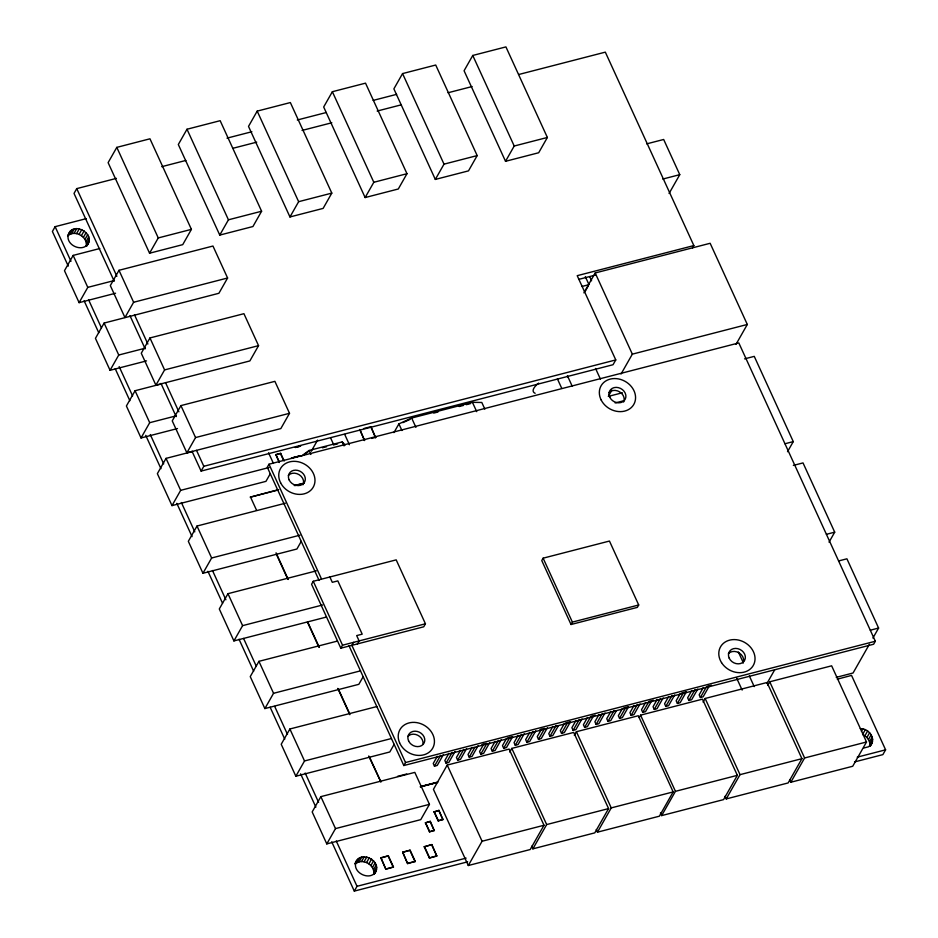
<?xml version="1.0" encoding="UTF-8"?>
<svg xmlns="http://www.w3.org/2000/svg" width="938" height="938" viewBox="0 0 938 938"><rect width="100%" height="100%" fill="white"/><g stroke="black" fill="none" stroke-linecap="round" stroke-linejoin="round"><path stroke-width="1.41" d="M67.595 235.919C74.688 229.282 88.055 236.739 86.249 246.248C97.833 234.77 72.836 220.008 68.204 234.969C65.66 246.424 85.464 253.553 88.969 241.453M357.8 859.302L355.08 864.097C362.185 857.461 375.54 864.918 373.734 874.427C385.237 862.526 360.098 848.257 355.103 863.464M865.317 729.694L862.597 734.489C867.122 736.424 870.734 741.29 869.76 746.355C877.03 739.332 868.998 728.111 860.275 728.674M356.463 861.072C350.484 872.938 372.597 882.869 376.466 869.632M870.347 746.05L872.481 741.571M86.308 218.624L55.131 226.668L52.399 231.463L68.263 266.111M116.418 178.372L76.74 188.62L74.02 193.416L114.155 281.095M116.804 147.372L108.116 162.649L149.564 253.213L182.734 244.642L191.411 229.364L149.963 138.801L116.804 147.372L158.252 237.935L149.564 253.213M68.275 234.711L70.315 231.123M69.412 234.559L72.132 229.763M71.593 233.691L74.325 228.895M74.032 233.363L76.764 228.567M76.576 233.597L79.308 228.802M79.085 234.371L81.805 229.576M81.407 235.661L84.127 230.865M99.803 248.523L73.152 255.406L64.476 270.683L79.109 302.657L115.562 293.242M83.4 237.373L86.12 232.577M84.948 239.401L87.68 234.617M85.979 241.652L88.7 236.857M86.425 243.986L89.145 239.19M86.835 245.932L88.195 243.54M79.109 302.657L87.785 287.368L114.436 280.497M187.002 129.245L178.314 144.522L219.762 235.086L252.932 226.527L261.608 211.238L220.16 120.685L187.002 129.245L228.438 219.809L219.762 235.086M118.997 270.296L110.321 285.574L124.942 317.536L133.63 302.259L227.594 278L212.961 246.037L118.997 270.296L133.63 302.259M227.594 278L218.906 293.277L104.118 323.059L95.442 338.348L110.063 370.311L146.527 360.896M257.2 111.118L248.511 126.396L289.959 216.959L323.129 208.4L331.806 193.122L290.358 102.559L257.2 111.118L298.636 201.682L289.959 216.959M110.063 370.311L118.751 355.021L145.39 348.15M149.963 337.95L141.275 353.227L155.907 385.19L249.871 360.931L258.548 345.653L243.927 313.691L149.963 337.95L164.584 369.912L155.907 385.19M161.723 383.841L135.084 390.724L126.396 406.002L141.028 437.964L177.493 428.549M332.369 91.713L323.68 106.991L365.128 197.555L398.298 188.995L406.975 173.706L365.527 83.154L332.369 91.713L373.816 182.277L365.128 197.555M141.028 437.964L149.705 422.686L176.356 415.804M180.928 405.603L172.24 420.881L186.873 452.843L280.837 428.584L289.514 413.306L274.893 381.344L180.928 405.603L195.55 437.565L186.873 452.843M192.689 451.495L166.038 458.377L157.361 473.655L171.994 505.617L265.958 481.358L270.296 473.713M402.566 73.586L393.878 88.864L435.326 179.428L468.496 170.868L477.172 155.591L435.724 65.027L402.566 73.586L444.014 164.15L435.326 179.428M171.994 505.617L180.671 490.34L269.03 467.523M191.973 451.155L201.095 471.087L203.816 466.292L615.774 359.934L577.21 275.678L693.85 245.568L605.327 52.141L518.878 74.465M285.363 503.214L197.003 526.03L188.327 541.308L202.948 573.27L296.924 549.011L301.262 541.367M472.764 55.459L464.076 70.749L505.523 161.301L538.693 152.742L547.37 137.464L505.922 46.9L472.764 55.459L514.212 146.023L505.523 161.301M202.948 573.27L211.636 557.993L299.984 535.176M278.738 489.589L250.27 497.175L265.466 493.247M348.959 645.672L403.821 765.537L873.641 644.23L875.342 641.24L738.816 342.921L268.995 464.216L267.283 467.218L319.096 580.423M279.231 462.528L275.901 454.578L280.673 453.347L284.179 461.004M275.725 454.883L280.673 453.347M316.329 570.867L227.969 593.684L219.293 608.961L233.914 640.924L326.483 617.028M311.275 451.237L317.619 440.086M233.914 640.924L242.602 625.646L322.531 605.01M370.885 426.696L375.587 437.647L370.885 426.696L363.979 428.478M337.469 641.064L258.935 661.337L250.247 676.615L264.879 708.577L358.844 684.318L363.182 676.685M393.925 432.617L398.896 423.882L411.653 418.031L472.447 402.332L481.804 402.472L484.852 409.132M313.269 581.279L311.568 584.268L340.822 648.193L423.742 626.795L425.442 623.793L396.188 559.869L313.269 581.279L342.534 645.203L340.822 648.193M264.879 708.577L273.556 693.299L360.509 670.846M376.841 706.549L289.889 728.99L281.212 744.268L295.845 776.242L389.809 751.971L394.148 744.338M353.579 642.342L351.879 645.344L405.521 762.535L403.821 765.537M357.413 643.914L359.113 640.924L356.675 635.589L362.197 634.17L337.821 580.892L332.298 582.322L329.859 576.999M295.845 776.242L304.522 760.953L391.474 738.511M583.893 292.844L595.184 272.97L710.148 243.282L747.305 324.466L736.013 344.352M585.031 291.624L588.325 285.82M320.855 796.643L312.178 811.933L326.799 843.895L420.763 819.636L429.452 804.347L414.819 772.384L320.855 796.643L335.487 828.606L326.799 843.895M669.075 193.486L679.769 174.667L663.67 139.481L646.669 143.866M615.774 359.934L613.042 364.718L201.095 471.087M692.479 247.96L693.85 245.568M611.869 390.185L608.34 396.399L622.363 392.776M621.05 374.028L632.341 354.154L747.305 324.466M397.513 776.371L406.729 773.991M356.897 862.737L359.617 857.942M359.09 861.87L361.81 857.074M361.529 861.541L364.249 856.746M364.073 861.776L366.793 856.98M366.57 862.55L369.302 857.754M368.892 863.839L371.612 859.044M543.125 558.18L541.765 560.572L571.019 624.509L637.348 607.378L638.708 604.987L609.454 541.05L543.125 558.18L572.379 622.105L571.019 624.509M331.724 841.796L354.294 891.1L357.015 886.304L466.127 858.129M370.885 865.551L373.605 860.756M372.445 867.58L375.165 862.796M437.331 756.309L433.239 763.497L434.458 766.158L437.225 765.455L443.357 754.668M373.465 869.831L376.197 865.035M380.887 857.742L385.846 869.233L393.479 867.005L388.355 855.819L380.887 857.742L385.846 869.233M373.91 872.164L376.63 867.369M434.458 766.158L440.59 755.383M374.321 874.11L375.681 871.719M381.965 857.719L388.355 855.819M448.915 753.32L444.835 760.507L446.054 763.169L448.821 762.453L454.942 751.666M446.054 763.169L452.175 752.382M447.227 765.068L433.438 789.339L468.297 865.516L530.205 849.535L543.993 825.264L509.135 749.087L447.227 765.068L482.085 841.245L468.297 865.516M402.648 852.126L407.608 863.617L415.241 861.389L410.117 850.203L402.648 852.126L407.608 863.617M460.511 750.318L456.431 757.517L457.65 760.179L460.417 759.463L466.538 748.676M457.65 760.179L463.771 749.392M425.383 822.872L430.331 821.348L434.247 830.576L429.463 831.807L425.383 822.872L430.331 821.348M403.727 852.103L410.117 850.203M434.048 811.921L438.996 810.385L442.912 819.613L438.14 820.844L434.048 811.921L438.996 810.385M472.107 747.328L468.027 754.515L469.246 757.189L472.002 756.474L478.134 745.687M469.246 757.189L474.687 747.598M429.463 831.807L434.411 830.271M438.14 820.844L443.088 819.32M424.246 846.803L431.879 844.575L436.827 856.066L429.37 857.989L424.246 846.803L431.879 844.575M483.633 744.35L479.541 751.549L480.76 754.211L483.527 753.495L489.648 742.708M480.76 754.211L486.892 743.424M495.158 741.372L491.078 748.571L492.298 751.232L495.065 750.517L501.185 739.73M429.37 857.989L436.991 855.773M492.298 751.232L498.43 740.445M506.555 738.441L502.475 745.628L503.694 748.29L506.461 747.574L512.582 736.787M503.694 748.29L509.815 737.503M518.151 735.439L514.059 742.638L515.279 745.3L518.046 744.584L524.178 733.797M509.733 752.042L511.808 748.395L573.716 732.414L608.574 808.591L594.786 832.862L532.878 848.843L531.682 846.217M515.279 745.3L521.411 734.513M529.747 732.449L525.655 739.636L526.875 742.298L529.642 741.595L535.774 730.808M526.875 742.298L533.007 731.511M541.343 729.459L537.251 736.647L538.471 739.308L541.238 738.593L547.358 727.806M538.471 739.308L544.603 728.521M552.857 726.481L548.777 733.668L549.996 736.33L552.752 735.627L558.204 726.035M549.996 736.33L556.117 725.555M564.395 723.503L560.314 730.69L561.534 733.352L564.289 732.648L570.421 721.861M561.534 733.352L567.654 722.565M575.991 720.513L571.899 727.7L573.118 730.362L575.885 729.647L582.006 718.86M573.118 730.362L579.25 719.575M574.314 735.369L576.389 731.722L638.297 715.741L673.156 791.918L659.367 816.189L597.459 832.17L596.263 829.544M587.469 717.547L583.389 724.734L584.609 727.396L587.364 726.68L593.496 715.905M584.609 727.396L590.729 716.609M598.983 714.568L594.891 721.768L596.111 724.429L598.878 723.714L604.998 712.927M596.111 724.429L602.243 713.642M532.878 848.843L546.666 824.572L608.574 808.591M610.826 711.508L606.745 718.707L607.965 721.369L610.72 720.654L616.172 711.063M607.965 721.369L614.085 710.582M622.422 708.518L618.33 715.717L619.549 718.379L622.316 717.664L628.437 706.877M619.549 718.379L625.681 707.592M634.018 705.528L629.926 712.716L631.145 715.377L633.912 714.662L640.044 703.887M631.145 715.377L637.277 704.59M787.521 451.717L793.267 441.61L754.258 356.37L744.584 358.867M645.602 702.539L641.522 709.726L642.741 712.388L645.508 711.672L651.629 700.885M639.2 717.582L640.572 715.155L702.48 699.162L737.35 775.339L723.561 799.61L661.653 815.603L660.446 812.965M642.741 712.388L648.873 701.601M657.128 699.56L653.047 706.748L654.267 709.409L657.022 708.706L663.154 697.919M654.267 709.409L660.387 698.622M668.665 696.582L664.573 703.77L665.792 706.431L668.56 705.728L674.692 694.941M665.792 706.431L671.925 695.644M597.459 832.17L611.248 807.899L673.156 791.918M680.249 693.592L676.169 700.78L677.388 703.441L680.156 702.726L686.276 691.939M677.388 703.441L683.521 692.654M691.74 690.626L687.648 697.813L688.867 700.475L691.634 699.76L697.766 688.973M688.867 700.475L694.999 689.688M703.242 687.648L699.162 694.847L700.381 697.509L703.148 696.793L709.269 686.006M700.381 697.509L706.513 686.722M703.09 702.116L705.153 698.47L767.061 682.489L801.931 758.666L788.143 782.937L726.235 798.918L725.027 796.292M661.653 815.603L675.442 791.332L737.35 775.339M829.04 542.164L834.714 532.174L803.022 462.915L793.349 465.412M766.909 683.532L774.706 669.802M767.671 685.444L769.735 681.797L831.643 665.816L866.513 741.993L852.724 766.264L790.816 782.245L789.608 779.619M726.235 798.918L740.023 774.659L801.931 758.666M790.816 782.245L804.605 757.974L866.513 741.993M869.374 644.289L853.064 673.003L836.239 677.353M872.926 638.051L878.601 628.061L846.908 558.802L838.607 560.947M861.459 731.312L862.819 728.908M864.906 735.767L867.638 730.972M866.911 737.479L869.632 732.684M868.459 739.519L871.191 734.724M869.491 741.759L872.211 736.975M869.936 744.092L872.657 739.296M837.271 679.194L851.54 675.407L885.601 749.825L882.869 754.621L854.53 761.937M871.707 743.646L868.553 746.777L863.921 747.973M303.631 455.2L308.555 451.366M300.992 456.396L309.071 450.475L342.229 441.904L345.207 444.975M402.836 422.639L409.953 419.462M420.376 786.818L437.378 782.409M227.008 138.144L251.876 131.73M297.311 119.994L326.33 112.501M373.148 100.413L396.633 94.351M161.77 166.671L185.865 160.445M232.624 148.368L256.719 142.154M302.059 130.441L331.829 122.761M377.17 111.047L401.265 104.833M448.024 92.756L472.119 86.542M158.252 237.935L191.411 229.364M228.438 219.809L261.608 211.238M298.636 201.682L331.806 193.122M373.816 182.277L406.975 173.706M444.014 164.15L477.172 155.591M514.212 146.023L547.37 137.464M662.779 179.052L679.769 174.667M164.584 369.912L258.548 345.653M578.699 279.383L595.571 275.033M581.97 286.465L588.994 284.66L585.335 276.663M195.55 437.565L289.514 413.306M433.766 413.083L437.999 411.993M459.21 406.517L463.454 405.415M466.28 404.688L470.524 403.598M322.379 447.801L326.518 446.734M333.436 444.952L337.574 443.873M371.612 438.421L375.763 437.343M294.286 485.556L304.193 483.035M266.849 492.896L276.769 490.34M295.189 485.579L302.282 483.75M615.152 402.965L623.582 400.796M784.977 443.756L793.267 441.61M342.534 645.203L425.442 623.793M826.425 534.308L834.714 532.174M572.379 622.105L638.708 604.987M870.312 630.207L878.601 628.061M405.521 762.535L875.342 641.24M481.991 744.514L486.247 743.412M507.493 737.925L511.738 736.822M540.077 729.518L544.321 728.416M565.567 722.928L569.823 721.838M591.069 716.351L595.313 715.248M623.653 707.932L627.897 706.842M649.143 701.354L653.399 700.252M681.727 692.936L685.983 691.845M707.229 686.358L711.473 685.256M420.904 786.431L437.882 782.058M420.365 786.83L437.366 782.444M335.487 828.606L429.452 804.347M482.085 841.245L543.993 825.264M386.01 868.928L393.479 867.005M407.772 863.312L415.241 861.389M857.25 757.154L885.601 749.825M354.294 891.1L467.663 861.834M380.84 781.811L368.716 755.993M595.184 272.97L632.341 354.154M589.756 276.792L591.573 280.767M769.735 681.797L804.605 757.974M738.382 651.98L743.259 662.638M749.345 675.958L754.222 686.604M595.548 368.446L600.426 379.093M736.658 678.104L742.146 690.087M572.274 386.35L567.396 375.692A18.83 6.754 -24.6 0 1 567.818 377.439M705.153 698.47L740.023 774.659M557.418 378.905L561.686 388.226M640.572 715.155L675.442 791.332M472.447 402.332L476.715 411.653M576.389 731.722L611.248 807.899M411.653 418.031L415.921 427.353M398.896 423.882L401.945 430.542M511.808 748.395L546.666 824.572M344.703 434.423L349.428 444.729M342.229 441.904L344.058 445.902M330.668 438.046L333.611 444.495M309.071 450.475L310.9 454.473M280.509 453.652L283.428 460.03M275.901 454.578L279.407 462.235M438.82 810.69L442.912 819.613M434.224 811.616L438.304 820.551M268.538 452.761L273.415 463.407M268.995 464.216L321.406 578.758M430.155 821.641L434.247 830.576M425.547 822.579L429.639 831.502M431.703 844.88L436.252 854.823M424.41 846.51L429.534 857.695M250.434 496.882L256.531 510.19M276.042 552.81L288.224 579.45M307.734 622.07L319.307 647.372M338.208 688.656L349.78 713.959M369.291 756.579L380.875 781.882M276.464 554.405L287.884 579.379M307.418 622.058L318.85 647.032M337.786 688.41L349.815 714.686M409.941 850.496L415.065 861.682M388.18 856.113L393.303 867.31M76.74 188.62L116.875 276.3M134.509 314.828L147.887 344.058M165.51 382.587L178.888 411.817M196.523 450.346L203.816 466.292M129.96 315.637L145.156 348.854M160.973 383.396L176.168 416.613M73.152 255.406L87.785 287.368M104.118 323.059L118.751 355.021M135.084 390.724L149.705 422.686M166.038 458.377L180.671 490.34M197.003 526.03L211.636 557.993M227.969 593.684L242.602 625.646M258.935 661.337L273.556 693.299M289.889 728.99L304.522 760.953M55.131 226.668L70.983 261.315M88.664 299.961L101.48 327.948M119.161 366.594L132.586 395.906M150.268 434.552L163.681 463.876M181.374 502.522L194.787 531.834M212.469 570.48L225.894 599.792M243.575 638.438L256.379 666.426M274.682 706.408L287.485 734.395M305.178 773.041L318.592 802.353M336.273 840.999L357.015 886.304M84.115 300.758L98.76 332.744M115.222 368.728L129.854 400.702M145.718 435.349L160.961 468.672M176.813 503.319L192.067 536.63M207.919 571.277L222.552 603.263M239.026 639.235L253.659 671.221M270.132 707.205L284.765 739.179M300.617 773.827L315.872 807.149M288.341 475.402A8.782 7.34 29.6 0 1 299.222 474.745A8.782 7.34 29.6 0 1 303.056 484.723M728.392 653.669A8.782 7.34 29.6 0 1 739.273 653A8.782 7.34 29.6 0 1 743.095 662.99M608.926 392.635A8.782 7.34 29.6 0 1 619.807 391.967A8.782 7.34 29.6 0 1 623.641 401.956M407.807 736.436A8.782 7.34 29.6 0 1 417.691 735.204A8.782 7.34 29.6 0 1 423.038 743.893M535.152 393.28A18.83 6.754 -24.6 0 1 538.67 383.114M295.271 447.461L300.523 446.101L295.271 447.461M291.437 458.061L300.699 455.669L291.437 458.061M359.829 429.545L364.542 440.497L359.829 429.545M721.533 662.627A18.83 15.735 29.6 0 0 752.909 666.062A18.83 15.735 29.6 0 0 736.307 639.704A18.83 15.735 29.6 0 0 721.533 662.627M729.178 658.124A8.782 7.34 29.6 0 0 743.74 661.583A8.782 7.34 29.6 0 0 737.831 648.674A8.782 7.34 29.6 0 0 729.178 658.124M601.176 400.01A18.83 15.735 29.6 0 0 632.493 406.318A18.83 15.735 29.6 0 0 618.693 378.964A18.83 15.735 29.6 0 0 601.176 400.01M609.712 397.091A8.782 7.34 29.6 0 0 624.274 400.561A8.782 7.34 29.6 0 0 618.365 387.64A8.782 7.34 29.6 0 0 609.712 397.091M280.614 482.824A18.83 15.735 29.6 0 0 311.932 489.061A18.83 15.735 29.6 0 0 298.061 461.719A18.83 15.735 29.6 0 0 280.614 482.824M289.127 479.869A8.782 7.34 29.6 0 0 303.689 483.328A8.782 7.34 29.6 0 0 297.78 470.407A8.782 7.34 29.6 0 0 289.127 479.869M399.588 742.814A18.83 15.735 29.6 0 0 430.706 750.857A18.83 15.735 29.6 0 0 418.688 723.022A18.83 15.735 29.6 0 0 399.588 742.814M408.593 740.903A8.782 7.34 29.6 0 0 423.155 744.362A8.782 7.34 29.6 0 0 417.246 731.441A8.782 7.34 29.6 0 0 408.593 740.903"/></g></svg>
